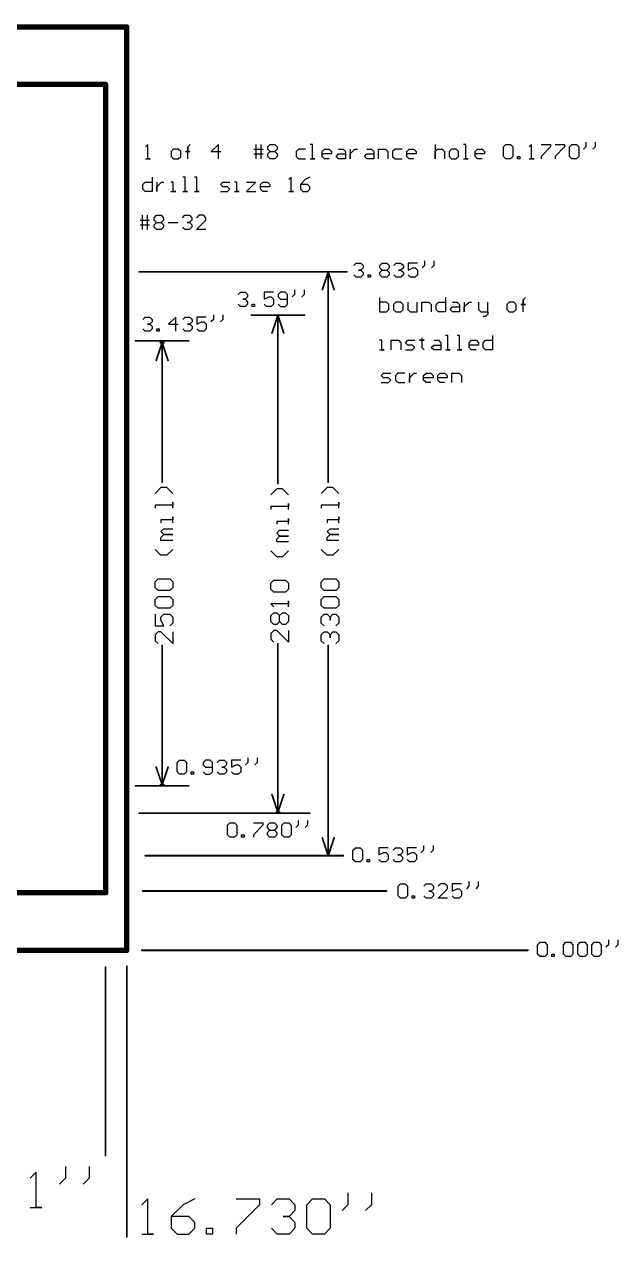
# Model space of a CAD drawing. Extents: x 0 to 21.5, y 0.4 to 8.3.
# Drawn here: x 18.15 to 21.51, y 0.37 to 7.24 of the extents above; entities that cross this region are included whole.
import ezdxf

# ---------------------------------------------------------------- set-up
doc = ezdxf.new("R2010")
doc.units = 0
doc.header["$MEASUREMENT"] = 0
doc.layers.add('MECHANICAL1', color=6, linetype='CONTINUOUS')
doc.layers.add('TOPLAYER', color=1, linetype='CONTINUOUS')

msp = doc.modelspace()

# ---------------------------------------------------------------- linework, layer by layer
at = {"layer": 'MECHANICAL1'}
for p, q in [((20.015, 5.8716), (20.0283, 5.885)), ((20.0283, 5.885), (20.055, 5.885)), ((20.055, 5.845), (20.0417, 5.845)), ((20.0417, 5.845), (20.055, 5.845)), ((20.055, 5.885), (20.0683, 5.8716)), ((20.0683, 5.8583), (20.055, 5.845)), ((20.055, 5.845), (20.0683, 5.8317)), ((20.0683, 5.8716), (20.0683, 5.8583)), ((20.0683, 5.8317), (20.0683, 5.8183)), ((20.1616, 5.8716), (20.1749, 5.885)), ((20.1616, 5.8583), (20.1616, 5.8716)), ((20.1749, 5.845), (20.1616, 5.8583)), ((20.1616, 5.8317), (20.1749, 5.845)), ((20.1616, 5.8183), (20.1616, 5.8317)), ((20.1749, 5.885), (20.2016, 5.885)), ((20.1749, 5.845), (20.2016, 5.845)), ((20.2016, 5.885), (20.2149, 5.8716)), ((20.2149, 5.8583), (20.2016, 5.845)), ((20.2016, 5.845), (20.2149, 5.8317)), ((20.2149, 5.8716), (20.2149, 5.8583)), ((20.2149, 5.8317), (20.2149, 5.8183)), ((20.2416, 5.8716), (20.2549, 5.885)), ((20.2549, 5.885), (20.2816, 5.885)), ((20.2816, 5.845), (20.2683, 5.845)), ((20.2683, 5.845), (20.2816, 5.845)), ((20.2816, 5.885), (20.2949, 5.8716)), ((20.2949, 5.8583), (20.2816, 5.845)), ((20.2816, 5.845), (20.2949, 5.8317)), ((20.2949, 5.8716), (20.2949, 5.8583)), ((20.2949, 5.8317), (20.2949, 5.8183)), ((20.3749, 5.885), (20.3216, 5.885)), ((20.3216, 5.885), (20.3216, 5.845)), ((20.3216, 5.845), (20.3482, 5.8583)), ((20.3482, 5.8583), (20.3616, 5.8583)), ((20.3616, 5.8583), (20.3749, 5.845)), ((20.3749, 5.845), (20.3749, 5.8183)), ((20.4149, 5.8716), (20.4015, 5.8583)), ((20.4149, 5.8983), (20.4149, 5.8716)), ((20.4682, 5.8716), (20.4549, 5.8583)), ((20.4682, 5.8983), (20.4682, 5.8716)), ((20.0283, 5.805), (20.015, 5.8183)), ((20.055, 5.805), (20.0283, 5.805)), ((20.0683, 5.8183), (20.055, 5.805)), ((20.095, 5.805), (20.095, 5.8183)), ((20.095, 5.8183), (20.1083, 5.8183)), ((20.1083, 5.805), (20.095, 5.805)), ((20.1083, 5.8183), (20.1083, 5.805)), ((20.1749, 5.805), (20.1616, 5.8183)), ((20.2016, 5.805), (20.1749, 5.805)), ((20.2149, 5.8183), (20.2016, 5.805)), ((20.2549, 5.805), (20.2416, 5.8183)), ((20.2816, 5.805), (20.2549, 5.805)), ((20.2949, 5.8183), (20.2816, 5.805)), ((20.3349, 5.805), (20.3216, 5.8183)), ((20.3616, 5.805), (20.3349, 5.805)), ((20.3749, 5.8183), (20.3616, 5.805)), ((19.36, 5.7066), (19.3733, 5.72)), ((19.3733, 5.72), (19.4, 5.72)), ((19.4, 5.72), (19.4133, 5.7066)), ((19.4133, 5.7066), (19.4133, 5.6933)), ((19.5599, 5.72), (19.5066, 5.72)), ((19.5066, 5.72), (19.5066, 5.68)), ((19.5999, 5.72), (19.5866, 5.7066)), ((19.5866, 5.7066), (19.5866, 5.6933)), ((19.6266, 5.72), (19.5999, 5.72)), ((19.6399, 5.7066), (19.6266, 5.72)), ((19.6399, 5.6533), (19.6399, 5.7066)), ((19.6799, 5.7066), (19.6666, 5.6933)), ((19.6799, 5.7333), (19.6799, 5.7066)), ((19.7332, 5.7066), (19.7199, 5.6933)), ((19.7332, 5.7333), (19.7332, 5.7066)), ((19.3733, 5.64), (19.36, 5.6533)), ((19.4, 5.64), (19.3733, 5.64)), ((19.4, 5.68), (19.3867, 5.68)), ((19.3867, 5.68), (19.4, 5.68)), ((19.4133, 5.6933), (19.4, 5.68)), ((19.4, 5.68), (19.4133, 5.6667)), ((19.4133, 5.6533), (19.4, 5.64)), ((19.4133, 5.6667), (19.4133, 5.6533)), ((19.44, 5.64), (19.44, 5.6533)), ((19.44, 5.6533), (19.4533, 5.6533)), ((19.4533, 5.64), (19.44, 5.64)), ((19.4533, 5.6533), (19.4533, 5.64)), ((19.5066, 5.68), (19.5333, 5.6933)), ((19.5199, 5.64), (19.5066, 5.6533)), ((19.5466, 5.64), (19.5199, 5.64)), ((19.5333, 5.6933), (19.5466, 5.6933)), ((19.5466, 5.6933), (19.5599, 5.68)), ((19.5599, 5.6533), (19.5466, 5.64)), ((19.5599, 5.68), (19.5599, 5.6533)), ((19.5866, 5.6933), (19.5999, 5.68)), ((19.5866, 5.6533), (19.5999, 5.64)), ((19.5999, 5.68), (19.6399, 5.68)), ((19.5999, 5.64), (19.6266, 5.64)), ((19.6266, 5.64), (19.6399, 5.6533)), ((20.16, 5.69), (20.16, 5.61)), ((20.2, 5.6633), (20.16, 5.6633)), ((20.2133, 5.65), (20.2, 5.6633)), ((20.2133, 5.6367), (20.2133, 5.65)), ((20.2133, 5.6233), (20.2133, 5.6367)), ((20.2533, 5.6633), (20.24, 5.65)), ((20.24, 5.65), (20.24, 5.6233)), ((20.28, 5.6633), (20.2533, 5.6633)), ((20.2933, 5.65), (20.28, 5.6633)), ((20.2933, 5.6233), (20.2933, 5.65)), ((20.3199, 5.6633), (20.3199, 5.6233)), ((20.3733, 5.61), (20.3733, 5.6633)), ((20.3999, 5.61), (20.3999, 5.6633)), ((20.3999, 5.6633), (20.4399, 5.6633)), ((20.4399, 5.6633), (20.4532, 5.65)), ((20.4532, 5.65), (20.4532, 5.61)), ((20.4799, 5.65), (20.4932, 5.6633)), ((20.4799, 5.6233), (20.4799, 5.65)), ((20.4932, 5.6633), (20.5332, 5.6633)), ((20.5332, 5.69), (20.5332, 5.61)), ((20.5599, 5.6233), (20.5732, 5.6367)), ((20.5732, 5.6633), (20.5999, 5.6633)), ((20.5732, 5.6367), (20.6132, 5.6367)), ((20.5999, 5.6633), (20.6132, 5.65)), ((20.6132, 5.65), (20.6132, 5.61)), ((20.6398, 5.6633), (20.6398, 5.61)), ((20.6398, 5.6367), (20.6532, 5.65)), ((20.6398, 5.61), (20.6398, 5.6367)), ((20.6532, 5.65), (20.6665, 5.6633)), ((20.6665, 5.6633), (20.6798, 5.6633)), ((20.7198, 5.6633), (20.7198, 5.6233)), ((20.7731, 5.61), (20.7731, 5.6633)), ((20.8931, 5.6633), (20.8798, 5.65)), ((20.8798, 5.65), (20.8798, 5.6233)), ((20.9198, 5.6633), (20.8931, 5.6633)), ((20.9331, 5.65), (20.9198, 5.6633)), ((20.9331, 5.6233), (20.9331, 5.65)), ((20.9731, 5.65), (20.9597, 5.65)), ((20.9597, 5.65), (20.9864, 5.65)), ((20.9731, 5.6766), (20.9864, 5.69)), ((20.9731, 5.61), (20.9731, 5.6766)), ((20.9731, 5.6766), (20.9731, 5.65)), ((20.9731, 5.65), (20.9731, 5.6766)), ((20.9864, 5.65), (20.9731, 5.65)), ((18.82, 5.5666), (18.8333, 5.58)), ((18.8333, 5.58), (18.86, 5.58)), ((18.86, 5.58), (18.8733, 5.5666)), ((18.8733, 5.5666), (18.8733, 5.5533)), ((19.0066, 5.58), (18.9666, 5.54)), ((19.0066, 5.5), (19.0066, 5.58)), ((19.0466, 5.5666), (19.0599, 5.58)), ((19.0599, 5.58), (19.0866, 5.58)), ((19.0866, 5.58), (19.0999, 5.5666)), ((19.0999, 5.5666), (19.0999, 5.5533)), ((19.1799, 5.58), (19.1266, 5.58)), ((19.1266, 5.58), (19.1266, 5.54)), ((19.2199, 5.5666), (19.2065, 5.5533)), ((19.2199, 5.5933), (19.2199, 5.5666)), ((19.2732, 5.5666), (19.2599, 5.5533)), ((19.2732, 5.5933), (19.2732, 5.5666)), ((20.16, 5.61), (20.2, 5.61)), ((20.2, 5.61), (20.2133, 5.6233)), ((20.24, 5.6233), (20.2533, 5.61)), ((20.2533, 5.61), (20.28, 5.61)), ((20.28, 5.61), (20.2933, 5.6233)), ((20.3199, 5.6233), (20.3333, 5.61)), ((20.3333, 5.61), (20.3733, 5.61)), ((20.4932, 5.61), (20.4799, 5.6233)), ((20.5332, 5.61), (20.4932, 5.61)), ((20.5732, 5.61), (20.5599, 5.6233)), ((20.6132, 5.61), (20.5732, 5.61)), ((20.7198, 5.6233), (20.7331, 5.61)), ((20.7331, 5.61), (20.7731, 5.61)), ((20.7598, 5.5833), (20.7465, 5.5833)), ((20.7731, 5.5967), (20.7598, 5.5833)), ((20.7731, 5.61), (20.7731, 5.5967)), ((20.8798, 5.6233), (20.8931, 5.61)), ((20.8931, 5.61), (20.9198, 5.61)), ((20.9198, 5.61), (20.9331, 5.6233)), ((18.8333, 5.5), (18.82, 5.5133)), ((18.86, 5.5), (18.8333, 5.5)), ((18.86, 5.54), (18.8467, 5.54)), ((18.8467, 5.54), (18.86, 5.54)), ((18.8733, 5.5533), (18.86, 5.54)), ((18.86, 5.54), (18.8733, 5.5267)), ((18.8733, 5.5133), (18.86, 5.5)), ((18.8733, 5.5267), (18.8733, 5.5133)), ((18.9, 5.5), (18.9, 5.5133)), ((18.9, 5.5133), (18.9133, 5.5133)), ((18.9133, 5.5), (18.9, 5.5)), ((18.9133, 5.5133), (18.9133, 5.5)), ((18.9666, 5.54), (19.0199, 5.54)), ((19.0599, 5.5), (19.0466, 5.5133)), ((19.0866, 5.5), (19.0599, 5.5)), ((19.0866, 5.54), (19.0733, 5.54)), ((19.0733, 5.54), (19.0866, 5.54)), ((19.0999, 5.5533), (19.0866, 5.54)), ((19.0866, 5.54), (19.0999, 5.5267)), ((19.0999, 5.5133), (19.0866, 5.5)), ((19.0999, 5.5267), (19.0999, 5.5133)), ((19.1266, 5.54), (19.1532, 5.5533)), ((19.1399, 5.5), (19.1266, 5.5133)), ((19.1666, 5.5), (19.1399, 5.5)), ((19.1532, 5.5533), (19.1666, 5.5533)), ((19.1666, 5.5533), (19.1799, 5.54)), ((19.1799, 5.5133), (19.1666, 5.5)), ((19.1799, 5.54), (19.1799, 5.5133)), ((20.1733, 5.4483), (20.16, 5.4483)), ((20.1733, 5.395), (20.1733, 5.4483)), ((20.2266, 5.395), (20.2266, 5.4483)), ((20.2266, 5.4483), (20.2666, 5.4483)), ((20.2666, 5.4483), (20.28, 5.435)), ((20.28, 5.435), (20.28, 5.395)), ((20.3066, 5.435), (20.3199, 5.4483)), ((20.3199, 5.4217), (20.3066, 5.435)), ((20.3199, 5.4483), (20.3599, 5.4483)), ((20.3466, 5.4217), (20.3199, 5.4217)), ((20.3599, 5.4083), (20.3466, 5.4217)), ((20.3999, 5.4483), (20.3866, 5.4483)), ((20.3866, 5.4483), (20.4133, 5.4483)), ((20.3999, 5.4616), (20.3999, 5.4483)), ((20.4133, 5.4483), (20.3999, 5.4483)), ((20.3999, 5.4483), (20.3999, 5.4083)), ((20.4532, 5.4083), (20.4666, 5.4217)), ((20.4666, 5.4483), (20.4932, 5.4483)), ((20.4666, 5.4217), (20.5066, 5.4217)), ((20.4932, 5.4483), (20.5066, 5.435)), ((20.5066, 5.435), (20.5066, 5.395)), ((20.5465, 5.475), (20.5332, 5.475)), ((20.5465, 5.395), (20.5465, 5.475)), ((20.6132, 5.475), (20.5999, 5.475)), ((20.6132, 5.395), (20.6132, 5.475)), ((20.6665, 5.435), (20.6798, 5.4483)), ((20.6665, 5.4083), (20.6665, 5.435)), ((20.7198, 5.4217), (20.6665, 5.4217)), ((20.6798, 5.4483), (20.7065, 5.4483)), ((20.7065, 5.4483), (20.7198, 5.435)), ((20.7198, 5.435), (20.7198, 5.4217)), ((20.7465, 5.435), (20.7598, 5.4483)), ((20.7465, 5.4083), (20.7465, 5.435)), ((20.7598, 5.4483), (20.7998, 5.4483)), ((20.7998, 5.475), (20.7998, 5.395)), ((20.16, 5.395), (20.1867, 5.395)), ((20.1867, 5.395), (20.1733, 5.395)), ((20.3066, 5.395), (20.3466, 5.395)), ((20.3466, 5.395), (20.3599, 5.4083)), ((20.3999, 5.4083), (20.4133, 5.395)), ((20.4666, 5.395), (20.4532, 5.4083)), ((20.5066, 5.395), (20.4666, 5.395)), ((20.5332, 5.395), (20.5599, 5.395)), ((20.5599, 5.395), (20.5465, 5.395)), ((20.5999, 5.395), (20.6265, 5.395)), ((20.6265, 5.395), (20.6132, 5.395)), ((20.6798, 5.395), (20.6665, 5.4083)), ((20.7065, 5.395), (20.6798, 5.395)), ((20.7598, 5.395), (20.7465, 5.4083)), ((20.7998, 5.395), (20.7598, 5.395)), ((20.17, 5.25), (20.1833, 5.2633)), ((20.1833, 5.2367), (20.17, 5.25)), ((20.1833, 5.2633), (20.2233, 5.2633)), ((20.21, 5.2367), (20.1833, 5.2367)), ((20.2233, 5.2233), (20.21, 5.2367)), ((20.21, 5.21), (20.2233, 5.2233)), ((20.2633, 5.2633), (20.25, 5.25)), ((20.25, 5.25), (20.25, 5.2233)), ((20.25, 5.2233), (20.2633, 5.21)), ((20.3033, 5.2633), (20.2633, 5.2633)), ((20.3299, 5.2633), (20.3299, 5.21)), ((20.3299, 5.2367), (20.3433, 5.25)), ((20.3299, 5.21), (20.3299, 5.2367)), ((20.3433, 5.25), (20.3566, 5.2633)), ((20.3566, 5.2633), (20.3699, 5.2633)), ((20.4099, 5.25), (20.4233, 5.2633)), ((20.4099, 5.2233), (20.4099, 5.25)), ((20.4632, 5.2367), (20.4099, 5.2367)), ((20.4233, 5.21), (20.4099, 5.2233)), ((20.4233, 5.2633), (20.4499, 5.2633)), ((20.4499, 5.2633), (20.4632, 5.25)), ((20.4632, 5.25), (20.4632, 5.2367)), ((20.4899, 5.25), (20.5032, 5.2633)), ((20.4899, 5.2233), (20.4899, 5.25)), ((20.5432, 5.2367), (20.4899, 5.2367)), ((20.5032, 5.21), (20.4899, 5.2233)), ((20.5032, 5.2633), (20.5299, 5.2633)), ((20.5299, 5.2633), (20.5432, 5.25)), ((20.5432, 5.25), (20.5432, 5.2367)), ((20.5699, 5.21), (20.5699, 5.2633)), ((20.5699, 5.2633), (20.6099, 5.2633)), ((20.6099, 5.2633), (20.6232, 5.25)), ((20.6232, 5.25), (20.6232, 5.21)), ((20.17, 5.21), (20.21, 5.21)), ((20.2633, 5.21), (20.3033, 5.21)), ((20.4499, 5.21), (20.4233, 5.21)), ((20.5299, 5.21), (20.5032, 5.21)), ((18.9233, 4.6165), (18.89, 4.5832)), ((18.9567, 4.6165), (18.9233, 4.6165)), ((18.99, 4.5832), (18.9567, 4.6165)), ((19.5783, 4.6082), (19.545, 4.5749)), ((19.6117, 4.6082), (19.5783, 4.6082)), ((19.645, 4.5749), (19.6117, 4.6082)), ((19.8633, 4.6165), (19.83, 4.5832)), ((19.8967, 4.6165), (19.8633, 4.6165)), ((19.93, 4.5832), (19.8967, 4.6165)), ((18.99, 4.4999), (18.99, 4.5332)), ((18.99, 4.5332), (18.99, 4.5166)), ((19.93, 4.4999), (19.93, 4.5332)), ((19.93, 4.5332), (19.93, 4.5166)), ((18.99, 4.5166), (18.89, 4.5166)), ((18.89, 4.5166), (18.89, 4.4999)), ((19.645, 4.5082), (19.545, 4.5082)), ((19.545, 4.5082), (19.545, 4.4916)), ((19.645, 4.4916), (19.645, 4.5249)), ((19.645, 4.5249), (19.645, 4.5082)), ((19.93, 4.5166), (19.83, 4.5166)), ((19.83, 4.5166), (19.83, 4.4999)), ((18.99, 4.4332), (18.9233, 4.4332)), ((18.9233, 4.4332), (18.9233, 4.4166)), ((18.99, 4.4166), (18.99, 4.4499)), ((18.99, 4.4499), (18.99, 4.4332)), ((19.645, 4.4249), (19.5783, 4.4249)), ((19.5783, 4.4249), (19.5783, 4.4083)), ((19.645, 4.4083), (19.645, 4.4416)), ((19.645, 4.4416), (19.645, 4.4249)), ((19.93, 4.4332), (19.8633, 4.4332)), ((19.8633, 4.4332), (19.8633, 4.4166)), ((19.93, 4.4166), (19.93, 4.4499)), ((19.93, 4.4499), (19.93, 4.4332)), ((18.9233, 4.3666), (18.94, 4.3833)), ((18.94, 4.3499), (18.9233, 4.3666)), ((18.9233, 4.3333), (18.94, 4.3499)), ((18.9233, 4.3166), (18.9233, 4.3333)), ((18.94, 4.3833), (18.99, 4.3833)), ((18.94, 4.3499), (18.99, 4.3499)), ((18.99, 4.3499), (18.94, 4.3499)), ((19.5783, 4.3583), (19.595, 4.3749)), ((19.595, 4.3416), (19.5783, 4.3583)), ((19.5783, 4.325), (19.595, 4.3416)), ((19.5783, 4.3083), (19.5783, 4.325)), ((19.595, 4.3749), (19.645, 4.3749)), ((19.595, 4.3416), (19.645, 4.3416)), ((19.645, 4.3416), (19.595, 4.3416)), ((19.8633, 4.3666), (19.88, 4.3833)), ((19.88, 4.3499), (19.8633, 4.3666)), ((19.8633, 4.3333), (19.88, 4.3499)), ((19.8633, 4.3166), (19.8633, 4.3333)), ((19.88, 4.3833), (19.93, 4.3833)), ((19.88, 4.3499), (19.93, 4.3499)), ((19.93, 4.3499), (19.88, 4.3499)), ((18.9233, 4.2333), (18.89, 4.2666)), ((18.99, 4.3166), (18.9233, 4.3166)), ((18.99, 4.2666), (18.9567, 4.2333)), ((19.5783, 4.225), (19.545, 4.2583)), ((19.645, 4.3083), (19.5783, 4.3083)), ((19.645, 4.2583), (19.6117, 4.225)), ((19.8633, 4.2333), (19.83, 4.2666)), ((19.93, 4.3166), (19.8633, 4.3166)), ((19.93, 4.2666), (19.8967, 4.2333)), ((18.9567, 4.2333), (18.9233, 4.2333)), ((19.6117, 4.225), (19.5783, 4.225)), ((19.8967, 4.2333), (19.8633, 4.2333)), ((18.89, 4.0834), (18.9067, 4.1)), ((18.89, 4.05), (18.89, 4.0834)), ((18.9067, 4.0334), (18.89, 4.05)), ((18.9067, 4.1), (18.9733, 4.1)), ((18.9733, 4.1), (18.99, 4.0834)), ((18.99, 4.05), (18.9733, 4.0334)), ((18.99, 4.0834), (18.99, 4.05)), ((19.545, 4.075), (19.5617, 4.0917)), ((19.545, 4.0417), (19.545, 4.075)), ((19.5617, 4.0917), (19.6283, 4.0917)), ((19.6283, 4.0917), (19.645, 4.075)), ((19.645, 4.075), (19.645, 4.0417)), ((19.83, 4.0834), (19.8467, 4.1)), ((19.83, 4.05), (19.83, 4.0834)), ((19.8467, 4.0334), (19.83, 4.05)), ((19.8467, 4.1), (19.9133, 4.1)), ((19.9133, 4.1), (19.93, 4.0834)), ((19.93, 4.05), (19.9133, 4.0334)), ((19.93, 4.0834), (19.93, 4.05)), ((18.89, 3.9834), (18.9067, 4.0001)), ((18.89, 3.9501), (18.89, 3.9834)), ((18.9733, 4.0334), (18.9067, 4.0334)), ((18.9067, 4.0001), (18.9733, 4.0001)), ((18.9733, 4.0001), (18.99, 3.9834)), ((18.99, 3.9834), (18.99, 3.9501)), ((19.5617, 4.025), (19.545, 4.0417)), ((19.6283, 4.025), (19.5617, 4.025)), ((19.645, 4.0417), (19.6283, 4.025)), ((19.83, 3.9834), (19.8467, 4.0001)), ((19.83, 3.9501), (19.83, 3.9834)), ((19.9133, 4.0334), (19.8467, 4.0334)), ((19.8467, 4.0001), (19.9133, 4.0001)), ((19.9133, 4.0001), (19.93, 3.9834)), ((19.93, 3.9834), (19.93, 3.9501)), ((18.9067, 3.9334), (18.89, 3.9501)), ((18.9733, 3.9334), (18.9067, 3.9334)), ((18.99, 3.9501), (18.9733, 3.9334)), ((19.645, 3.9584), (19.545, 3.9584)), ((19.545, 3.9584), (19.5617, 3.9417)), ((19.645, 3.9417), (19.645, 3.9751)), ((19.645, 3.9751), (19.645, 3.9584)), ((19.8467, 3.9334), (19.83, 3.9501)), ((19.9133, 3.9334), (19.8467, 3.9334)), ((19.93, 3.9501), (19.9133, 3.9334)), ((18.89, 3.9001), (18.89, 3.8334)), ((18.9233, 3.8834), (18.94, 3.9001)), ((18.9233, 3.8668), (18.9233, 3.8834)), ((18.94, 3.8334), (18.9233, 3.8668)), ((18.94, 3.9001), (18.9733, 3.9001)), ((18.9733, 3.9001), (18.99, 3.8834)), ((18.99, 3.8501), (18.9733, 3.8334)), ((18.99, 3.8834), (18.99, 3.8501)), ((19.545, 3.8918), (19.5617, 3.9084)), ((19.545, 3.8584), (19.545, 3.8918)), ((19.5617, 3.8418), (19.545, 3.8584)), ((19.5617, 3.9084), (19.5783, 3.9084)), ((19.5783, 3.8418), (19.5617, 3.8418)), ((19.5783, 3.9084), (19.595, 3.8918)), ((19.595, 3.8584), (19.5783, 3.8418)), ((19.595, 3.8918), (19.6117, 3.9084)), ((19.595, 3.8584), (19.595, 3.8918)), ((19.6117, 3.8418), (19.595, 3.8584)), ((19.6117, 3.9084), (19.6283, 3.9084)), ((19.6283, 3.8418), (19.6117, 3.8418)), ((19.6283, 3.9084), (19.645, 3.8918)), ((19.645, 3.8584), (19.6283, 3.8418)), ((19.645, 3.8918), (19.645, 3.8584)), ((19.83, 3.8834), (19.8467, 3.9001)), ((19.83, 3.8501), (19.83, 3.8834)), ((19.8467, 3.8334), (19.83, 3.8501)), ((19.8467, 3.9001), (19.8633, 3.9001)), ((19.8633, 3.9001), (19.88, 3.8834)), ((19.88, 3.8834), (19.8967, 3.9001)), ((19.88, 3.8834), (19.88, 3.8668)), ((19.88, 3.8668), (19.88, 3.8834)), ((19.8967, 3.9001), (19.9133, 3.9001)), ((19.9133, 3.9001), (19.93, 3.8834)), ((19.93, 3.8501), (19.9133, 3.8334)), ((19.93, 3.8834), (19.93, 3.8501)), ((18.89, 3.8334), (18.94, 3.8334)), ((18.9067, 3.8001), (18.89, 3.7835)), ((18.89, 3.7835), (18.89, 3.7501)), ((18.9233, 3.8001), (18.9067, 3.8001)), ((18.99, 3.7335), (18.9233, 3.8001)), ((18.99, 3.8001), (18.99, 3.7335)), ((19.5617, 3.8085), (19.545, 3.7918)), ((19.545, 3.7918), (19.545, 3.7585)), ((19.5783, 3.8085), (19.5617, 3.8085)), ((19.645, 3.7418), (19.5783, 3.8085)), ((19.645, 3.8085), (19.645, 3.7418)), ((19.83, 3.7835), (19.8467, 3.8001)), ((19.83, 3.7501), (19.83, 3.7835)), ((19.8467, 3.8001), (19.8633, 3.8001)), ((19.8633, 3.8001), (19.88, 3.7835)), ((19.88, 3.7835), (19.8967, 3.8001)), ((19.88, 3.7835), (19.88, 3.7668)), ((19.88, 3.7668), (19.88, 3.7835)), ((19.8967, 3.8001), (19.9133, 3.8001)), ((19.9133, 3.8001), (19.93, 3.7835)), ((19.93, 3.7835), (19.93, 3.7501)), ((18.89, 3.7501), (18.9067, 3.7335)), ((19.545, 3.7585), (19.5617, 3.7418)), ((19.8467, 3.7335), (19.83, 3.7501)), ((19.93, 3.7501), (19.9133, 3.7335)), ((19.4149, 3.0883), (19.4149, 3.0616)), ((19.4682, 3.0883), (19.4682, 3.0616)), ((19.015, 3.0616), (19.0283, 3.075)), ((19.015, 3.0083), (19.015, 3.0616)), ((19.0283, 3.075), (19.055, 3.075)), ((19.055, 3.075), (19.0683, 3.0616)), ((19.0683, 3.0616), (19.0683, 3.0083)), ((19.1749, 3.075), (19.1616, 3.0616)), ((19.1616, 3.0616), (19.1616, 3.0483)), ((19.1616, 3.0483), (19.1749, 3.035)), ((19.2016, 3.075), (19.1749, 3.075)), ((19.1749, 3.035), (19.2149, 3.035)), ((19.2149, 3.0616), (19.2016, 3.075)), ((19.2149, 3.0083), (19.2149, 3.0616)), ((19.2416, 3.0616), (19.2549, 3.075)), ((19.2549, 3.075), (19.2816, 3.075)), ((19.2816, 3.035), (19.2683, 3.035)), ((19.2683, 3.035), (19.2816, 3.035)), ((19.2816, 3.075), (19.2949, 3.0616)), ((19.2949, 3.0483), (19.2816, 3.035)), ((19.2816, 3.035), (19.2949, 3.0217)), ((19.2949, 3.0616), (19.2949, 3.0483)), ((19.2949, 3.0217), (19.2949, 3.0083)), ((19.3749, 3.075), (19.3216, 3.075)), ((19.3216, 3.075), (19.3216, 3.035)), ((19.3216, 3.035), (19.3482, 3.0483)), ((19.3482, 3.0483), (19.3616, 3.0483)), ((19.3616, 3.0483), (19.3749, 3.035)), ((19.3749, 3.035), (19.3749, 3.0083)), ((19.4149, 3.0616), (19.4015, 3.0483)), ((19.4682, 3.0616), (19.4549, 3.0483)), ((19.0283, 2.995), (19.015, 3.0083)), ((19.055, 2.995), (19.0283, 2.995)), ((19.0683, 3.0083), (19.055, 2.995)), ((19.095, 2.995), (19.095, 3.0083)), ((19.095, 3.0083), (19.1083, 3.0083)), ((19.1083, 2.995), (19.095, 2.995)), ((19.1083, 3.0083), (19.1083, 2.995)), ((19.1616, 3.0083), (19.1749, 2.995)), ((19.1749, 2.995), (19.2016, 2.995)), ((19.2016, 2.995), (19.2149, 3.0083)), ((19.2549, 2.995), (19.2416, 3.0083)), ((19.2816, 2.995), (19.2549, 2.995)), ((19.2949, 3.0083), (19.2816, 2.995)), ((19.3349, 2.995), (19.3216, 3.0083)), ((19.3616, 2.995), (19.3349, 2.995)), ((19.3749, 3.0083), (19.3616, 2.995)), ((19.3, 2.7066), (19.3133, 2.72)), ((19.3, 2.6533), (19.3, 2.7066)), ((19.3133, 2.72), (19.34, 2.72)), ((19.34, 2.72), (19.3533, 2.7066)), ((19.3533, 2.7066), (19.3533, 2.6533)), ((19.4466, 2.72), (19.4999, 2.72)), ((19.4999, 2.7066), (19.4466, 2.6533)), ((19.4999, 2.72), (19.4999, 2.7066)), ((19.5266, 2.7066), (19.5399, 2.72)), ((19.5266, 2.6933), (19.5266, 2.7066)), ((19.5399, 2.68), (19.5266, 2.6933)), ((19.5266, 2.6667), (19.5399, 2.68)), ((19.5399, 2.72), (19.5666, 2.72)), ((19.5399, 2.68), (19.5666, 2.68)), ((19.5666, 2.72), (19.5799, 2.7066)), ((19.5799, 2.6933), (19.5666, 2.68)), ((19.5666, 2.68), (19.5799, 2.6667)), ((19.5799, 2.7066), (19.5799, 2.6933)), ((19.6066, 2.7066), (19.6199, 2.72)), ((19.6066, 2.6533), (19.6066, 2.7066)), ((19.6199, 2.72), (19.6466, 2.72)), ((19.6466, 2.72), (19.6599, 2.7066)), ((19.6599, 2.7066), (19.6599, 2.6533)), ((19.6999, 2.7066), (19.6865, 2.6933)), ((19.6999, 2.7333), (19.6999, 2.7066)), ((19.7532, 2.7066), (19.7399, 2.6933)), ((19.7532, 2.7333), (19.7532, 2.7066)), ((19.3133, 2.64), (19.3, 2.6533)), ((19.34, 2.64), (19.3133, 2.64)), ((19.3533, 2.6533), (19.34, 2.64)), ((19.38, 2.64), (19.38, 2.6533)), ((19.38, 2.6533), (19.3933, 2.6533)), ((19.3933, 2.64), (19.38, 2.64)), ((19.3933, 2.6533), (19.3933, 2.64)), ((19.4466, 2.6533), (19.4466, 2.64)), ((19.5266, 2.6533), (19.5266, 2.6667)), ((19.5399, 2.64), (19.5266, 2.6533)), ((19.5666, 2.64), (19.5399, 2.64)), ((19.5799, 2.6533), (19.5666, 2.64)), ((19.5799, 2.6667), (19.5799, 2.6533)), ((19.6199, 2.64), (19.6066, 2.6533)), ((19.6466, 2.64), (19.6199, 2.64)), ((19.6599, 2.6533), (19.6466, 2.64)), ((20.01, 2.5666), (20.0233, 2.58)), ((20.01, 2.5133), (20.01, 2.5666)), ((20.0233, 2.58), (20.05, 2.58)), ((20.05, 2.58), (20.0633, 2.5666)), ((20.0633, 2.5666), (20.0633, 2.5133)), ((20.2099, 2.58), (20.1566, 2.58)), ((20.1566, 2.58), (20.1566, 2.54)), ((20.1566, 2.54), (20.1833, 2.5533)), ((20.1833, 2.5533), (20.1966, 2.5533)), ((20.1966, 2.5533), (20.2099, 2.54)), ((20.2099, 2.54), (20.2099, 2.5133)), ((20.2366, 2.5666), (20.2499, 2.58)), ((20.2499, 2.58), (20.2766, 2.58)), ((20.2766, 2.54), (20.2633, 2.54)), ((20.2633, 2.54), (20.2766, 2.54)), ((20.2766, 2.58), (20.2899, 2.5666)), ((20.2899, 2.5533), (20.2766, 2.54)), ((20.2766, 2.54), (20.2899, 2.5267)), ((20.2899, 2.5666), (20.2899, 2.5533)), ((20.3699, 2.58), (20.3166, 2.58)), ((20.3166, 2.58), (20.3166, 2.54)), ((20.3166, 2.54), (20.3432, 2.5533)), ((20.3432, 2.5533), (20.3566, 2.5533)), ((20.3566, 2.5533), (20.3699, 2.54)), ((20.3699, 2.54), (20.3699, 2.5133)), ((20.4099, 2.5666), (20.3965, 2.5533)), ((20.4099, 2.5933), (20.4099, 2.5666)), ((20.4632, 2.5666), (20.4499, 2.5533)), ((20.4632, 2.5933), (20.4632, 2.5666)), ((20.0233, 2.5), (20.01, 2.5133)), ((20.05, 2.5), (20.0233, 2.5)), ((20.0633, 2.5133), (20.05, 2.5)), ((20.09, 2.5), (20.09, 2.5133)), ((20.09, 2.5133), (20.1033, 2.5133)), ((20.1033, 2.5), (20.09, 2.5)), ((20.1033, 2.5133), (20.1033, 2.5)), ((20.1699, 2.5), (20.1566, 2.5133)), ((20.1966, 2.5), (20.1699, 2.5)), ((20.2099, 2.5133), (20.1966, 2.5)), ((20.2499, 2.5), (20.2366, 2.5133)), ((20.2766, 2.5), (20.2499, 2.5)), ((20.2899, 2.5133), (20.2766, 2.5)), ((20.2899, 2.5267), (20.2899, 2.5133)), ((20.3299, 2.5), (20.3166, 2.5133)), ((20.3566, 2.5), (20.3299, 2.5)), ((20.3699, 2.5133), (20.3566, 2.5)), ((20.265, 2.3616), (20.2783, 2.375)), ((20.265, 2.3083), (20.265, 2.3616)), ((20.2783, 2.375), (20.305, 2.375)), ((20.305, 2.375), (20.3183, 2.3616)), ((20.3183, 2.3616), (20.3183, 2.3083)), ((20.4116, 2.3616), (20.4249, 2.375)), ((20.4249, 2.375), (20.4516, 2.375)), ((20.4516, 2.335), (20.4383, 2.335)), ((20.4383, 2.335), (20.4516, 2.335)), ((20.4516, 2.375), (20.4649, 2.3616)), ((20.4649, 2.3483), (20.4516, 2.335)), ((20.4516, 2.335), (20.4649, 2.3217)), ((20.4649, 2.3616), (20.4649, 2.3483)), ((20.5049, 2.375), (20.4916, 2.3616)), ((20.4916, 2.295), (20.5449, 2.3483)), ((20.5316, 2.375), (20.5049, 2.375)), ((20.5449, 2.3616), (20.5316, 2.375)), ((20.5449, 2.3483), (20.5449, 2.3616)), ((20.6249, 2.375), (20.5716, 2.375)), ((20.5716, 2.375), (20.5716, 2.335)), ((20.5716, 2.335), (20.5982, 2.3483)), ((20.5982, 2.3483), (20.6116, 2.3483)), ((20.6116, 2.3483), (20.6249, 2.335)), ((20.6249, 2.335), (20.6249, 2.3083)), ((20.6649, 2.3616), (20.6515, 2.3483)), ((20.6649, 2.3883), (20.6649, 2.3616)), ((20.7182, 2.3616), (20.7049, 2.3483)), ((20.7182, 2.3883), (20.7182, 2.3616)), ((20.2783, 2.295), (20.265, 2.3083)), ((20.305, 2.295), (20.2783, 2.295)), ((20.3183, 2.3083), (20.305, 2.295)), ((20.345, 2.295), (20.345, 2.3083)), ((20.345, 2.3083), (20.3583, 2.3083)), ((20.3583, 2.295), (20.345, 2.295)), ((20.3583, 2.3083), (20.3583, 2.295)), ((20.4249, 2.295), (20.4116, 2.3083)), ((20.4516, 2.295), (20.4249, 2.295)), ((20.4649, 2.3083), (20.4516, 2.295)), ((20.4649, 2.3217), (20.4649, 2.3083)), ((20.5449, 2.295), (20.4916, 2.295)), ((20.5849, 2.295), (20.5716, 2.3083)), ((20.6116, 2.295), (20.5849, 2.295)), ((20.6249, 2.3083), (20.6116, 2.295)), ((21.4549, 2.0583), (21.4549, 2.0316)), ((21.5082, 2.0583), (21.5082, 2.0316)), ((21.055, 2.0316), (21.0683, 2.045)), ((21.055, 1.9783), (21.055, 2.0316)), ((21.0683, 2.045), (21.095, 2.045)), ((21.095, 2.045), (21.1083, 2.0316)), ((21.1083, 2.0316), (21.1083, 1.9783)), ((21.2016, 2.0316), (21.2149, 2.045)), ((21.2016, 1.9783), (21.2016, 2.0316)), ((21.2149, 2.045), (21.2416, 2.045)), ((21.2416, 2.045), (21.2549, 2.0316)), ((21.2549, 2.0316), (21.2549, 1.9783)), ((21.2816, 2.0316), (21.2949, 2.045)), ((21.2816, 1.9783), (21.2816, 2.0316)), ((21.2949, 2.045), (21.3216, 2.045)), ((21.3216, 2.045), (21.3349, 2.0316)), ((21.3349, 2.0316), (21.3349, 1.9783)), ((21.3616, 2.0316), (21.3749, 2.045)), ((21.3616, 1.9783), (21.3616, 2.0316)), ((21.3749, 2.045), (21.4016, 2.045)), ((21.4016, 2.045), (21.4149, 2.0316)), ((21.4149, 2.0316), (21.4149, 1.9783)), ((21.4549, 2.0316), (21.4415, 2.0183)), ((21.5082, 2.0316), (21.4949, 2.0183)), ((21.0683, 1.965), (21.055, 1.9783)), ((21.095, 1.965), (21.0683, 1.965)), ((21.1083, 1.9783), (21.095, 1.965)), ((21.135, 1.965), (21.135, 1.9783)), ((21.135, 1.9783), (21.1483, 1.9783)), ((21.1483, 1.965), (21.135, 1.965)), ((21.1483, 1.9783), (21.1483, 1.965)), ((21.2149, 1.965), (21.2016, 1.9783)), ((21.2416, 1.965), (21.2149, 1.965)), ((21.2549, 1.9783), (21.2416, 1.965)), ((21.2949, 1.965), (21.2816, 1.9783)), ((21.3216, 1.965), (21.2949, 1.965)), ((21.3349, 1.9783), (21.3216, 1.965)), ((21.3749, 1.965), (21.3616, 1.9783)), ((21.4016, 1.965), (21.3749, 1.965)), ((21.4149, 1.9783), (21.4016, 1.965)), ((18.383, 0.7783), (18.383, 0.7116)), ((18.5163, 0.7783), (18.5163, 0.7116)), ((18.2164, 0.7449), (18.1831, 0.7116)), ((18.2164, 0.545), (18.2164, 0.7449)), ((18.383, 0.7116), (18.3497, 0.6783)), ((18.5163, 0.7116), (18.483, 0.6783)), ((19.9813, 0.6283), (19.9813, 0.5616)), ((20.1146, 0.6283), (20.1146, 0.5616)), ((18.8483, 0.5949), (18.815, 0.5616)), ((18.8483, 0.395), (18.8483, 0.5949)), ((19.0483, 0.5616), (18.9816, 0.495)), ((19.1149, 0.5949), (19.0483, 0.5616)), ((19.3482, 0.5949), (19.4815, 0.5949)), ((19.4815, 0.5616), (19.3482, 0.4283)), ((19.4815, 0.5949), (19.4815, 0.5616)), ((19.5481, 0.5616), (19.5814, 0.5949)), ((19.5814, 0.5949), (19.6481, 0.5949)), ((19.6481, 0.5949), (19.6814, 0.5616)), ((19.6814, 0.5616), (19.6814, 0.5283)), ((19.748, 0.5616), (19.7814, 0.5949)), ((19.748, 0.4283), (19.748, 0.5616)), ((19.7814, 0.5949), (19.848, 0.5949)), ((19.848, 0.5949), (19.8813, 0.5616)), ((19.8813, 0.5616), (19.8813, 0.4283)), ((19.9813, 0.5616), (19.948, 0.5283)), ((20.1146, 0.5616), (20.0813, 0.5283)), ((18.1831, 0.545), (18.2497, 0.545)), ((18.2497, 0.545), (18.2164, 0.545)), ((18.9816, 0.495), (18.9816, 0.4283)), ((19.0816, 0.495), (18.9816, 0.495)), ((19.1149, 0.4616), (19.0816, 0.495)), ((19.6481, 0.495), (19.6147, 0.495)), ((19.6147, 0.495), (19.6481, 0.495)), ((19.6814, 0.5283), (19.6481, 0.495)), ((19.6481, 0.495), (19.6814, 0.4616)), ((18.9816, 0.4283), (19.0149, 0.395)), ((19.0816, 0.395), (19.1149, 0.4283)), ((19.1149, 0.4283), (19.1149, 0.4616)), ((19.1815, 0.395), (19.1815, 0.4283)), ((19.1815, 0.4283), (19.2149, 0.4283)), ((19.2149, 0.4283), (19.2149, 0.395)), ((19.3482, 0.4283), (19.3482, 0.395)), ((19.5814, 0.395), (19.5481, 0.4283)), ((19.6814, 0.4283), (19.6481, 0.395)), ((19.6814, 0.4616), (19.6814, 0.4283)), ((19.7814, 0.395), (19.748, 0.4283)), ((19.8813, 0.4283), (19.848, 0.395)), ((18.815, 0.395), (18.8816, 0.395)), ((18.8816, 0.395), (18.8483, 0.395)), ((19.0149, 0.395), (19.0816, 0.395)), ((19.2149, 0.395), (19.1815, 0.395)), ((19.6481, 0.395), (19.5814, 0.395)), ((19.848, 0.395), (19.7814, 0.395))]:
    msp.add_line(p, q, dxfattribs=at)
for points, const_width in [([(2, 7.22), (18.73, 7.22)], 0.03), ([(18.73, 2), (18.73, 7.22)], 0.03), ([(2.12, 6.895), (18.61, 6.895)], 0.03), ([(18.61, 2.325), (18.61, 6.895)], 0.03), ([(18.8, 5.835), (19.975, 5.835)], 0.01), ([(19.8367, 5.735), (19.87, 5.835)], 0.01), ([(19.86, 5.835), (19.88, 5.835)], 0.01), ([(19.87, 4.6465), (19.87, 5.835)], 0.01), ([(19.87, 5.835), (19.9033, 5.735)], 0.01), ([(19.435, 5.59), (19.735, 5.59)], 0.01), ([(19.5517, 5.49), (19.585, 5.59)], 0.01), ([(19.575, 5.59), (19.595, 5.59)], 0.01), ([(19.585, 4.6382), (19.585, 5.59)], 0.01), ([(19.585, 5.59), (19.6183, 5.49)], 0.01), ([(18.78, 5.445), (19.08, 5.445)], 0.01), ([(18.8967, 5.335), (18.93, 5.435)], 0.01), ([(18.92, 5.435), (18.94, 5.435)], 0.01), ([(18.93, 4.6465), (18.93, 5.435)], 0.01), ([(18.93, 5.435), (18.9633, 5.335)], 0.01), ([(18.93, 2.935), (18.93, 3.7235)], 0.01), ([(19.585, 2.78), (19.585, 3.7318)], 0.01), ([(19.87, 2.535), (19.87, 3.7235)], 0.01), ([(18.8967, 3.035), (18.93, 2.935)], 0.01), ([(18.93, 2.935), (18.9633, 3.035)], 0.01), ([(18.78, 2.93), (19.08, 2.93)], 0.01), ([(18.92, 2.935), (18.94, 2.935)], 0.01), ([(19.5517, 2.88), (19.585, 2.78)], 0.01), ([(19.585, 2.78), (19.6183, 2.88)], 0.01), ([(18.8, 2.775), (19.765, 2.775)], 0.01), ([(19.575, 2.78), (19.595, 2.78)], 0.01), ([(19.8367, 2.635), (19.87, 2.535)], 0.01), ([(19.87, 2.535), (19.9033, 2.635)], 0.01), ([(18.835, 2.535), (19.955, 2.535)], 0.01), ([(19.86, 2.535), (19.88, 2.535)], 0.01), ([(2.12, 2.325), (18.61, 2.325)], 0.03), ([(18.82, 2.335), (20.2, 2.335)], 0.01), ([(2, 2), (18.73, 2)], 0.03), ([(18.815, 2), (21, 2)], 0.01), ([(18.61, 0.84), (18.61, 1.905)], 0.01), ([(18.73, 0.38), (18.73, 1.91)], 0.01)]:
    msp.add_lwpolyline(points, dxfattribs=dict(at, const_width=const_width))
for points, const_width in [([(18.7225, 7.22, 1), (18.7375, 7.22, 1)], 0.015), ([(18.7225, 7.22, 1), (18.7375, 7.22, 1)], 0.015), ([(18.6025, 6.895, 1), (18.6175, 6.895, 1)], 0.015), ([(18.6025, 6.895, 1), (18.6175, 6.895, 1)], 0.015), ([(18.7975, 5.835, 1), (18.8025, 5.835, 1)], 0.005), ([(19.8575, 5.835, 1), (19.8625, 5.835, 1)], 0.005), ([(19.8675, 5.835, 1), (19.8725, 5.835, 1)], 0.005), ([(19.8675, 5.835, 1), (19.8725, 5.835, 1)], 0.005), ([(19.8675, 5.835, 1), (19.8725, 5.835, 1)], 0.005), ([(19.8775, 5.835, 1), (19.8825, 5.835, 1)], 0.005), ([(19.9725, 5.835, 1), (19.9775, 5.835, 1)], 0.005), ([(19.8342, 5.735, 1), (19.8392, 5.735, 1)], 0.005), ([(19.9008, 5.735, 1), (19.9058, 5.735, 1)], 0.005), ([(19.4325, 5.59, 1), (19.4375, 5.59, 1)], 0.005), ([(19.5725, 5.59, 1), (19.5775, 5.59, 1)], 0.005), ([(19.5825, 5.59, 1), (19.5875, 5.59, 1)], 0.005), ([(19.5825, 5.59, 1), (19.5875, 5.59, 1)], 0.005), ([(19.5825, 5.59, 1), (19.5875, 5.59, 1)], 0.005), ([(19.5925, 5.59, 1), (19.5975, 5.59, 1)], 0.005), ([(19.7325, 5.59, 1), (19.7375, 5.59, 1)], 0.005), ([(19.5492, 5.49, 1), (19.5542, 5.49, 1)], 0.005), ([(19.6158, 5.49, 1), (19.6208, 5.49, 1)], 0.005), ([(18.7775, 5.445, 1), (18.7825, 5.445, 1)], 0.005), ([(18.9175, 5.435, 1), (18.9225, 5.435, 1)], 0.005), ([(18.9275, 5.435, 1), (18.9325, 5.435, 1)], 0.005), ([(18.9275, 5.435, 1), (18.9325, 5.435, 1)], 0.005), ([(18.9275, 5.435, 1), (18.9325, 5.435, 1)], 0.005), ([(18.9375, 5.435, 1), (18.9425, 5.435, 1)], 0.005), ([(19.0775, 5.445, 1), (19.0825, 5.445, 1)], 0.005), ([(18.8942, 5.335, 1), (18.8992, 5.335, 1)], 0.005), ([(18.9608, 5.335, 1), (18.9658, 5.335, 1)], 0.005), ([(18.9275, 4.6465, 1), (18.9325, 4.6465, 1)], 0.005), ([(19.5825, 4.6382, 1), (19.5875, 4.6382, 1)], 0.005), ([(19.8675, 4.6465, 1), (19.8725, 4.6465, 1)], 0.005), ([(18.9275, 3.7235, 1), (18.9325, 3.7235, 1)], 0.005), ([(19.5825, 3.7318, 1), (19.5875, 3.7318, 1)], 0.005), ([(19.8675, 3.7235, 1), (19.8725, 3.7235, 1)], 0.005), ([(18.8942, 3.035, 1), (18.8992, 3.035, 1)], 0.005), ([(18.9608, 3.035, 1), (18.9658, 3.035, 1)], 0.005), ([(18.7775, 2.93, 1), (18.7825, 2.93, 1)], 0.005), ([(18.9175, 2.935, 1), (18.9225, 2.935, 1)], 0.005), ([(18.9275, 2.935, 1), (18.9325, 2.935, 1)], 0.005), ([(18.9275, 2.935, 1), (18.9325, 2.935, 1)], 0.005), ([(18.9275, 2.935, 1), (18.9325, 2.935, 1)], 0.005), ([(18.9375, 2.935, 1), (18.9425, 2.935, 1)], 0.005), ([(19.0775, 2.93, 1), (19.0825, 2.93, 1)], 0.005), ([(19.5492, 2.88, 1), (19.5542, 2.88, 1)], 0.005), ([(19.6158, 2.88, 1), (19.6208, 2.88, 1)], 0.005), ([(18.7975, 2.775, 1), (18.8025, 2.775, 1)], 0.005), ([(19.5725, 2.78, 1), (19.5775, 2.78, 1)], 0.005), ([(19.5825, 2.78, 1), (19.5875, 2.78, 1)], 0.005), ([(19.5825, 2.78, 1), (19.5875, 2.78, 1)], 0.005), ([(19.5825, 2.78, 1), (19.5875, 2.78, 1)], 0.005), ([(19.5925, 2.78, 1), (19.5975, 2.78, 1)], 0.005), ([(19.7625, 2.775, 1), (19.7675, 2.775, 1)], 0.005), ([(19.8342, 2.635, 1), (19.8392, 2.635, 1)], 0.005), ([(19.9008, 2.635, 1), (19.9058, 2.635, 1)], 0.005), ([(18.8325, 2.535, 1), (18.8375, 2.535, 1)], 0.005), ([(19.8575, 2.535, 1), (19.8625, 2.535, 1)], 0.005), ([(19.8675, 2.535, 1), (19.8725, 2.535, 1)], 0.005), ([(19.8675, 2.535, 1), (19.8725, 2.535, 1)], 0.005), ([(19.8675, 2.535, 1), (19.8725, 2.535, 1)], 0.005), ([(19.8775, 2.535, 1), (19.8825, 2.535, 1)], 0.005), ([(19.9525, 2.535, 1), (19.9575, 2.535, 1)], 0.005), ([(18.6025, 2.325, 1), (18.6175, 2.325, 1)], 0.015), ([(18.6025, 2.325, 1), (18.6175, 2.325, 1)], 0.015), ([(18.8175, 2.335, 1), (18.8225, 2.335, 1)], 0.005), ([(20.1975, 2.335, 1), (20.2025, 2.335, 1)], 0.005), ([(18.7225, 2, 1), (18.7375, 2, 1)], 0.015), ([(18.7225, 2, 1), (18.7375, 2, 1)], 0.015), ([(18.8125, 2, 1), (18.8175, 2, 1)], 0.005), ([(20.9975, 2, 1), (21.0025, 2, 1)], 0.005), ([(18.6075, 1.905, 1), (18.6125, 1.905, 1)], 0.005), ([(18.7275, 1.91, 1), (18.7325, 1.91, 1)], 0.005), ([(18.6075, 0.84, 1), (18.6125, 0.84, 1)], 0.005), ([(18.7275, 0.38, 1), (18.7325, 0.38, 1)], 0.005)]:
    msp.add_lwpolyline(points, format="xyb", close=True, dxfattribs=dict(at, const_width=const_width))
at = {"layer": 'TOPLAYER'}
for p, q in [((18.8483, 6.555), (18.835, 6.5416)), ((18.8483, 6.475), (18.8483, 6.555)), ((18.9949, 6.5283), (18.9816, 6.515)), ((19.0216, 6.5283), (18.9949, 6.5283)), ((19.0349, 6.515), (19.0216, 6.5283)), ((19.0749, 6.5416), (19.0883, 6.555)), ((19.0749, 6.475), (19.0749, 6.5416)), ((19.0749, 6.5416), (19.0749, 6.515)), ((19.0749, 6.515), (19.0749, 6.5416)), ((19.2482, 6.555), (19.2082, 6.515)), ((19.2482, 6.475), (19.2482, 6.555)), ((19.4481, 6.5283), (19.4881, 6.5283)), ((19.4615, 6.475), (19.4615, 6.555)), ((19.4881, 6.555), (19.4881, 6.475)), ((19.4881, 6.5283), (19.5015, 6.5283)), ((19.5281, 6.5416), (19.5414, 6.555)), ((19.5281, 6.5283), (19.5281, 6.5416)), ((19.5414, 6.515), (19.5281, 6.5283)), ((19.5414, 6.555), (19.5681, 6.555)), ((19.5681, 6.555), (19.5814, 6.5416)), ((19.5814, 6.5283), (19.5681, 6.515)), ((19.5814, 6.5416), (19.5814, 6.5283)), ((19.7014, 6.5283), (19.6881, 6.515)), ((19.7414, 6.5283), (19.7014, 6.5283)), ((19.7814, 6.555), (19.768, 6.555)), ((19.7814, 6.475), (19.7814, 6.555)), ((19.8347, 6.515), (19.848, 6.5283)), ((19.848, 6.5283), (19.8747, 6.5283)), ((19.8747, 6.5283), (19.888, 6.515)), ((19.928, 6.5283), (19.9546, 6.5283)), ((19.9546, 6.5283), (19.968, 6.515)), ((19.9946, 6.5283), (19.9946, 6.475)), ((20.008, 6.515), (20.0213, 6.5283)), ((20.0213, 6.5283), (20.0346, 6.5283)), ((20.0879, 6.5283), (20.1146, 6.5283)), ((20.1146, 6.5283), (20.1279, 6.515)), ((20.1546, 6.475), (20.1546, 6.5283)), ((20.1546, 6.5283), (20.1946, 6.5283)), ((20.1946, 6.5283), (20.2079, 6.515)), ((20.2479, 6.5283), (20.2345, 6.515)), ((20.2879, 6.5283), (20.2479, 6.5283)), ((20.3145, 6.515), (20.3278, 6.5283)), ((20.3278, 6.5283), (20.3545, 6.5283)), ((20.3545, 6.5283), (20.3678, 6.515)), ((20.4745, 6.555), (20.4745, 6.475)), ((20.4745, 6.515), (20.4878, 6.5283)), ((20.4878, 6.5283), (20.5145, 6.5283)), ((20.5145, 6.5283), (20.5278, 6.515)), ((20.5678, 6.5283), (20.5544, 6.515)), ((20.5944, 6.5283), (20.5678, 6.5283)), ((20.6078, 6.515), (20.5944, 6.5283)), ((20.6477, 6.555), (20.6344, 6.555)), ((20.6477, 6.475), (20.6477, 6.555)), ((20.7011, 6.515), (20.7144, 6.5283)), ((20.7144, 6.5283), (20.741, 6.5283)), ((20.741, 6.5283), (20.7544, 6.515)), ((20.861, 6.5416), (20.8743, 6.555)), ((20.861, 6.4883), (20.861, 6.5416)), ((20.8743, 6.555), (20.901, 6.555)), ((20.901, 6.555), (20.9143, 6.5416)), ((20.9143, 6.5416), (20.9143, 6.4883)), ((21.021, 6.555), (21.0076, 6.5416)), ((21.021, 6.475), (21.021, 6.555)), ((21.0743, 6.555), (21.1276, 6.555)), ((21.1276, 6.5416), (21.0743, 6.4883)), ((21.1276, 6.555), (21.1276, 6.5416)), ((21.1542, 6.555), (21.2076, 6.555)), ((21.2076, 6.5416), (21.1542, 6.4883)), ((21.2076, 6.555), (21.2076, 6.5416)), ((21.2342, 6.5416), (21.2476, 6.555)), ((21.2342, 6.4883), (21.2342, 6.5416)), ((21.2476, 6.555), (21.2742, 6.555)), ((21.2742, 6.555), (21.2875, 6.5416)), ((21.2875, 6.5416), (21.2875, 6.4883)), ((21.3275, 6.5416), (21.3142, 6.5283)), ((21.3275, 6.5683), (21.3275, 6.5416)), ((21.3808, 6.5416), (21.3675, 6.5283)), ((21.3808, 6.5683), (21.3808, 6.5416)), ((18.835, 6.475), (18.8617, 6.475)), ((18.8617, 6.475), (18.8483, 6.475)), ((18.9816, 6.515), (18.9816, 6.4883)), ((18.9816, 6.4883), (18.9949, 6.475)), ((18.9949, 6.475), (19.0216, 6.475)), ((19.0216, 6.475), (19.0349, 6.4883)), ((19.0349, 6.4883), (19.0349, 6.515)), ((19.0749, 6.515), (19.0616, 6.515)), ((19.0616, 6.515), (19.0883, 6.515)), ((19.0883, 6.515), (19.0749, 6.515)), ((19.2082, 6.515), (19.2615, 6.515)), ((19.4481, 6.5017), (19.5015, 6.5017)), ((19.5281, 6.5017), (19.5414, 6.515)), ((19.5281, 6.4883), (19.5281, 6.5017)), ((19.5414, 6.475), (19.5281, 6.4883)), ((19.5414, 6.515), (19.5681, 6.515)), ((19.5681, 6.475), (19.5414, 6.475)), ((19.5681, 6.515), (19.5814, 6.5017)), ((19.5814, 6.4883), (19.5681, 6.475)), ((19.5814, 6.5017), (19.5814, 6.4883)), ((19.6881, 6.515), (19.6881, 6.4883)), ((19.6881, 6.4883), (19.7014, 6.475)), ((19.7014, 6.475), (19.7414, 6.475)), ((19.768, 6.475), (19.7947, 6.475)), ((19.7947, 6.475), (19.7814, 6.475)), ((19.8347, 6.4883), (19.8347, 6.515)), ((19.888, 6.5017), (19.8347, 6.5017)), ((19.848, 6.475), (19.8347, 6.4883)), ((19.8747, 6.475), (19.848, 6.475)), ((19.888, 6.515), (19.888, 6.5017)), ((19.9147, 6.4883), (19.928, 6.5017)), ((19.928, 6.475), (19.9147, 6.4883)), ((19.928, 6.5017), (19.968, 6.5017)), ((19.968, 6.475), (19.928, 6.475)), ((19.968, 6.515), (19.968, 6.475)), ((19.9946, 6.5017), (20.008, 6.515)), ((19.9946, 6.475), (19.9946, 6.5017)), ((20.0746, 6.4883), (20.0879, 6.5017)), ((20.0879, 6.475), (20.0746, 6.4883)), ((20.0879, 6.5017), (20.1279, 6.5017)), ((20.1279, 6.475), (20.0879, 6.475)), ((20.1279, 6.515), (20.1279, 6.475)), ((20.2079, 6.515), (20.2079, 6.475)), ((20.2345, 6.515), (20.2345, 6.4883)), ((20.2345, 6.4883), (20.2479, 6.475)), ((20.2479, 6.475), (20.2879, 6.475)), ((20.3145, 6.4883), (20.3145, 6.515)), ((20.3678, 6.5017), (20.3145, 6.5017)), ((20.3278, 6.475), (20.3145, 6.4883)), ((20.3545, 6.475), (20.3278, 6.475)), ((20.3678, 6.515), (20.3678, 6.5017)), ((20.4745, 6.475), (20.4745, 6.515)), ((20.5278, 6.515), (20.5278, 6.475)), ((20.5544, 6.515), (20.5544, 6.4883)), ((20.5544, 6.4883), (20.5678, 6.475)), ((20.5678, 6.475), (20.5944, 6.475)), ((20.5944, 6.475), (20.6078, 6.4883)), ((20.6078, 6.4883), (20.6078, 6.515)), ((20.6344, 6.475), (20.6611, 6.475)), ((20.6611, 6.475), (20.6477, 6.475)), ((20.7011, 6.4883), (20.7011, 6.515)), ((20.7544, 6.5017), (20.7011, 6.5017)), ((20.7144, 6.475), (20.7011, 6.4883)), ((20.741, 6.475), (20.7144, 6.475)), ((20.7544, 6.515), (20.7544, 6.5017)), ((20.8743, 6.475), (20.861, 6.4883)), ((20.901, 6.475), (20.8743, 6.475)), ((20.9143, 6.4883), (20.901, 6.475)), ((20.941, 6.475), (20.941, 6.4883)), ((20.941, 6.4883), (20.9543, 6.4883)), ((20.9543, 6.475), (20.941, 6.475)), ((20.9543, 6.4883), (20.9543, 6.475)), ((21.0076, 6.475), (21.0343, 6.475)), ((21.0343, 6.475), (21.021, 6.475)), ((21.0743, 6.4883), (21.0743, 6.475)), ((21.1542, 6.4883), (21.1542, 6.475)), ((21.2476, 6.475), (21.2342, 6.4883)), ((21.2742, 6.475), (21.2476, 6.475)), ((21.2875, 6.4883), (21.2742, 6.475)), ((18.82, 6.33), (18.8333, 6.3433)), ((18.82, 6.3033), (18.82, 6.33)), ((18.8333, 6.3433), (18.8733, 6.3433)), ((18.8733, 6.37), (18.8733, 6.29)), ((18.9, 6.3433), (18.9, 6.29)), ((18.9, 6.3167), (18.9133, 6.33)), ((18.9, 6.29), (18.9, 6.3167)), ((18.9133, 6.33), (18.9266, 6.3433)), ((18.9266, 6.3433), (18.94, 6.3433)), ((18.9933, 6.3433), (18.9799, 6.3433)), ((18.9933, 6.29), (18.9933, 6.3433)), ((19.0599, 6.37), (19.0466, 6.37)), ((19.0599, 6.29), (19.0599, 6.37)), ((19.1266, 6.37), (19.1132, 6.37)), ((19.1266, 6.29), (19.1266, 6.37)), ((19.2599, 6.33), (19.2732, 6.3433)), ((19.2732, 6.3167), (19.2599, 6.33)), ((19.2732, 6.3433), (19.3132, 6.3433)), ((19.2998, 6.3167), (19.2732, 6.3167)), ((19.3132, 6.3033), (19.2998, 6.3167)), ((19.3532, 6.3433), (19.3398, 6.3433)), ((19.3532, 6.29), (19.3532, 6.3433)), ((19.4065, 6.3433), (19.4598, 6.3433)), ((19.4598, 6.3433), (19.4065, 6.29)), ((19.4865, 6.33), (19.4998, 6.3433)), ((19.4865, 6.3033), (19.4865, 6.33)), ((19.5398, 6.3167), (19.4865, 6.3167)), ((19.4998, 6.3433), (19.5264, 6.3433)), ((19.5264, 6.3433), (19.5398, 6.33)), ((19.5398, 6.33), (19.5398, 6.3167)), ((19.6597, 6.37), (19.6464, 6.3566)), ((19.6597, 6.29), (19.6597, 6.37)), ((19.7397, 6.3566), (19.713, 6.33)), ((19.713, 6.33), (19.713, 6.3033)), ((19.753, 6.33), (19.713, 6.33)), ((19.7664, 6.37), (19.7397, 6.3566)), ((19.7664, 6.3167), (19.753, 6.33)), ((19.7664, 6.3033), (19.7664, 6.3167)), ((18.8333, 6.29), (18.82, 6.3033)), ((18.8733, 6.29), (18.8333, 6.29)), ((18.9799, 6.29), (19.0066, 6.29)), ((19.0066, 6.29), (18.9933, 6.29)), ((19.0466, 6.29), (19.0733, 6.29)), ((19.0733, 6.29), (19.0599, 6.29)), ((19.1132, 6.29), (19.1399, 6.29)), ((19.1399, 6.29), (19.1266, 6.29)), ((19.2599, 6.29), (19.2998, 6.29)), ((19.2998, 6.29), (19.3132, 6.3033)), ((19.3398, 6.29), (19.3665, 6.29)), ((19.3665, 6.29), (19.3532, 6.29)), ((19.4065, 6.29), (19.4598, 6.29)), ((19.4998, 6.29), (19.4865, 6.3033)), ((19.5264, 6.29), (19.4998, 6.29)), ((19.6464, 6.29), (19.6731, 6.29)), ((19.6731, 6.29), (19.6597, 6.29)), ((19.713, 6.3033), (19.7264, 6.29)), ((19.7264, 6.29), (19.753, 6.29)), ((19.753, 6.29), (19.7664, 6.3033)), ((18.805, 6.1283), (18.845, 6.1283)), ((18.8183, 6.075), (18.8183, 6.155)), ((18.845, 6.155), (18.845, 6.075)), ((18.845, 6.1283), (18.8583, 6.1283)), ((18.885, 6.1416), (18.8983, 6.155)), ((18.885, 6.1283), (18.885, 6.1416)), ((18.8983, 6.115), (18.885, 6.1283)), ((18.885, 6.1017), (18.8983, 6.115)), ((18.8983, 6.155), (18.925, 6.155)), ((18.8983, 6.115), (18.925, 6.115)), ((18.925, 6.155), (18.9383, 6.1416)), ((18.9383, 6.1283), (18.925, 6.115)), ((18.925, 6.115), (18.9383, 6.1017)), ((18.9383, 6.1416), (18.9383, 6.1283)), ((18.9649, 6.115), (19.0183, 6.115)), ((19.0449, 6.1416), (19.0583, 6.155)), ((19.0583, 6.155), (19.0849, 6.155)), ((19.0849, 6.115), (19.0716, 6.115)), ((19.0716, 6.115), (19.0849, 6.115)), ((19.0849, 6.155), (19.0982, 6.1416)), ((19.0982, 6.1283), (19.0849, 6.115)), ((19.0849, 6.115), (19.0982, 6.1017)), ((19.0982, 6.1416), (19.0982, 6.1283)), ((19.1382, 6.155), (19.1249, 6.1416)), ((19.1249, 6.075), (19.1782, 6.1283)), ((19.1649, 6.155), (19.1382, 6.155)), ((19.1782, 6.1416), (19.1649, 6.155)), ((19.1782, 6.1283), (19.1782, 6.1416)), ((18.805, 6.1017), (18.8583, 6.1017)), ((18.885, 6.0883), (18.885, 6.1017)), ((18.8983, 6.075), (18.885, 6.0883)), ((18.925, 6.075), (18.8983, 6.075)), ((18.9383, 6.0883), (18.925, 6.075)), ((18.9383, 6.1017), (18.9383, 6.0883)), ((19.0583, 6.075), (19.0449, 6.0883)), ((19.0849, 6.075), (19.0583, 6.075)), ((19.0982, 6.0883), (19.0849, 6.075)), ((19.0982, 6.1017), (19.0982, 6.0883)), ((19.1782, 6.075), (19.1249, 6.075))]:
    msp.add_line(p, q, dxfattribs=at)

doc.saveas('drawing.dxf')
